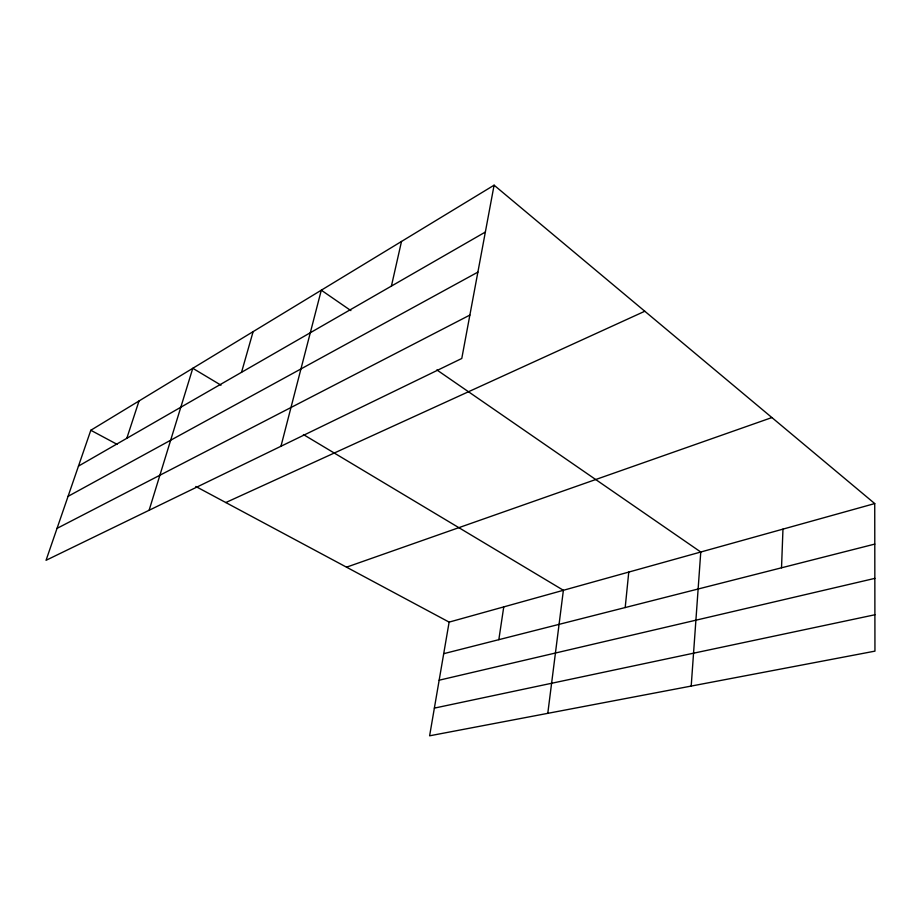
<?xml version="1.0" encoding="UTF-8"?>
<svg xmlns="http://www.w3.org/2000/svg" width="921" height="921" viewBox="0 0 921 921"><rect width="100%" height="100%" fill="white"/><g stroke="black" fill="none" stroke-linecap="round" stroke-linejoin="round"><path stroke-width="1.38" d="M781.526 567.797L782.965 529.126M691.199 686.076L700.766 552.024L436.865 369.931M625.198 607.549L628.767 572.079M547.788 713.349L563.387 590.28L303.4 434.551M498.825 639.681L503.752 606.893M874.731 503.568L449.126 622.112L429.612 735.81L874.95 651.135L874.731 503.568L494.093 185.19L90.811 430.268L46.05 560.302L461.778 358.476L494.093 185.19M391.413 286.086L401.498 241.463M280.963 446.259L321.302 290.196L350.889 310.607M241.532 372.314L253.125 331.629M149.11 510.269L192.788 368.296L220.994 385.185M126.81 438.304L139.025 400.969M78.469 466.107L485.355 232.046M68.062 496.361L477.884 272.121M57.033 528.378L469.871 315.074M225.806 502.544L644.804 311.252M346.515 567.175L771.913 417.558M443.703 653.691L874.789 544.092M439.156 680.205L874.846 578.376M434.367 708.122L874.892 614.768M90.811 430.268L117.036 444.313M195.782 486.472L449.126 622.112"/></g></svg>
